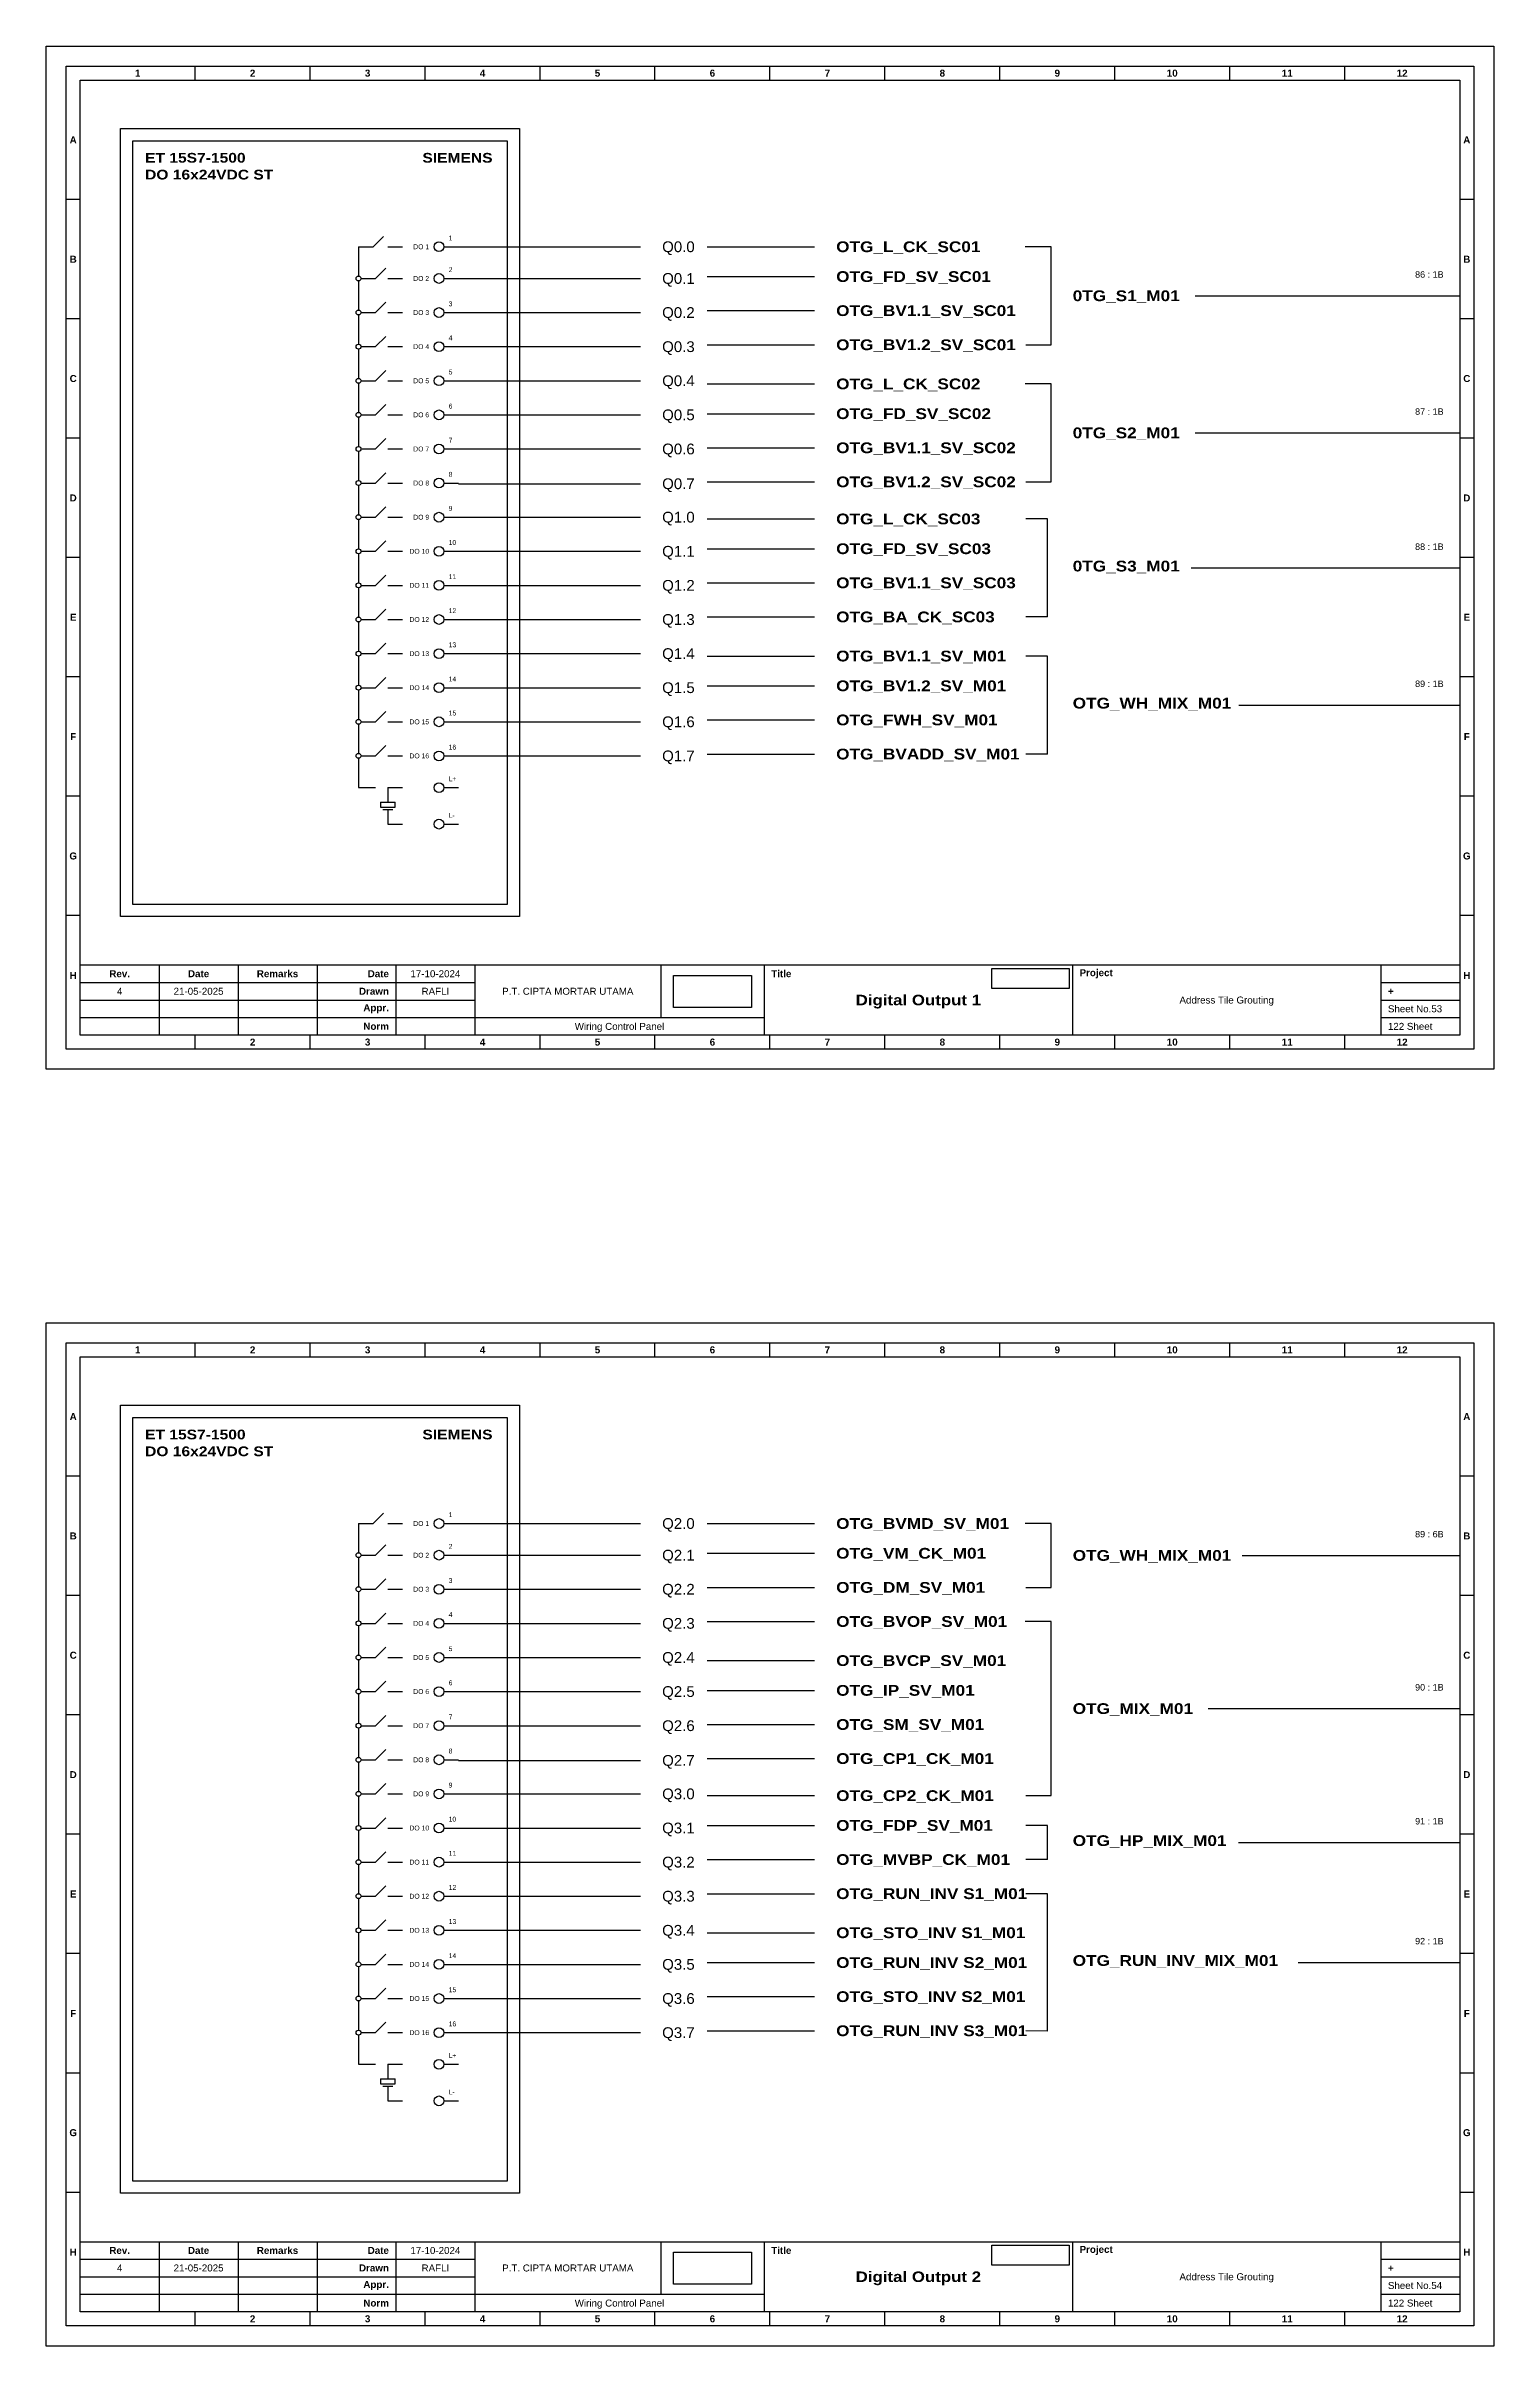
# Model space of a CAD drawing. Header units: centimetres. Extents: x 2030 to 3543, y 1923 to 3402.
# Drawn here: x 2030.3 to 2299.7, y 2160.3 to 2588.3 of the extents above; entities that cross this region are included whole.
import ezdxf
from ezdxf.enums import TextEntityAlignment as Align

# ---------------------------------------------------------------- set-up
doc = ezdxf.new("R2010")
doc.units = ezdxf.units.CM
doc.header["$MEASUREMENT"] = 0
doc.styles.add('Bold', font='ariblk.ttf', dxfattribs={"height": 25.4})
doc.styles.get("Standard").update_dxf_attribs({"font": 'arial.ttf'})
picture_1 = doc.add_image_def('image1.png', size_in_pixel=(2048, 847))
picture_2 = doc.add_image_def('image2.png', size_in_pixel=(2092, 542))

# ---------------------------------------------------------------- blocks, each defined once
blk = doc.blocks.new('KOP MU PROJECT')
at = {"color": 6, "ltscale": 50}
for p, q in [((27.74, 184.05), (27.74, 186.66)), ((49.13, 184.05), (49.13, 186.66)), ((70.51, 184.05), (70.51, 186.66)), ((91.89, 184.05), (91.89, 186.66)), ((113.27, 184.05), (113.27, 186.66)), ((134.66, 184.05), (134.66, 186.66)), ((156.04, 184.05), (156.04, 186.66)), ((177.42, 184.05), (177.42, 186.66)), ((198.8, 184.05), (198.8, 186.66)), ((220.19, 184.05), (220.19, 186.66)), ((241.57, 184.05), (241.57, 186.66)), ((6.36, 161.84), (3.75, 161.84)), ((265.59, 161.84), (262.98, 161.84)), ((6.36, 139.63), (3.75, 139.63)), ((265.59, 139.63), (262.98, 139.63)), ((6.36, 117.42), (3.75, 117.42)), ((265.59, 117.42), (262.98, 117.42)), ((6.36, 95.22), (3.75, 95.22)), ((265.59, 95.22), (262.98, 95.22)), ((6.36, 73.01), (3.75, 73.01)), ((265.59, 73.01), (262.98, 73.01)), ((6.36, 50.8), (3.75, 50.8)), ((265.59, 50.8), (262.98, 50.8)), ((6.36, 28.59), (3.75, 28.59)), ((265.59, 28.59), (262.98, 28.59)), ((27.74, 3.75), (27.74, 6.36)), ((49.13, 3.75), (49.13, 6.36)), ((70.51, 3.75), (70.51, 6.36)), ((91.89, 3.75), (91.89, 6.36)), ((113.27, 3.75), (113.27, 6.36)), ((134.66, 3.75), (134.66, 6.36)), ((156.04, 3.75), (156.04, 6.36)), ((177.42, 3.75), (177.42, 6.36)), ((198.8, 3.75), (198.8, 6.36)), ((220.19, 3.75), (220.19, 6.36)), ((241.57, 3.75), (241.57, 6.36))]:
    blk.add_line(p, q, dxfattribs=at)
at = {"ltscale": 50}
for p, q in [((6.36, 19.41), (262.98, 19.41)), ((21.04, 19.41), (21.04, 6.36)), ((35.72, 19.41), (35.72, 6.36)), ((50.41, 19.41), (50.41, 6.36)), ((65.09, 19.41), (65.09, 6.36)), ((79.77, 19.41), (79.77, 6.36)), ((114.35, 19.41), (114.35, 9.62)), ((133.6, 19.41), (133.6, 6.36)), ((190.95, 19.41), (190.95, 6.36)), ((248.3, 19.41), (248.3, 6.36)), ((6.36, 16.15), (79.77, 16.15)), ((6.36, 12.89), (79.77, 12.89)), ((248.3, 16.15), (262.98, 16.15)), ((248.3, 12.89), (262.98, 12.89)), ((6.36, 9.62), (133.6, 9.62)), ((248.3, 9.62), (262.98, 9.62))]:
    blk.add_line(p, q, dxfattribs=at)
at = {"color": 1, "ltscale": 50}
blk.add_lwpolyline([(269.34, 0), (0, 0), (0, 190.41), (269.34, 190.41)], close=True, dxfattribs=at)
at = {"color": 6, "ltscale": 50}
for points in [[(265.59, 3.75), (3.75, 3.75), (3.75, 186.66), (265.59, 186.66)], [(262.98, 6.36), (6.36, 6.36), (6.36, 184.05), (262.98, 184.05)]]:
    blk.add_lwpolyline(points, close=True, dxfattribs=at)
at = {"ltscale": 50, "char_height": 1.305, "attachment_point": 4}
for s, width, heights, insert in [('\\pxqc;{\\fArial|b1|i0|c0|p34;1}', 21.3825, [2.51], (6.36, 185.36)), ('\\pxqc;{\\fArial|b1|i0|c0|p34;2}', 21.3825, [2.51], (27.74, 185.36)), ('\\pxqc;{\\fArial|b1|i0|c0|p34;3}', 21.3825, [2.51], (49.13, 185.36)), ('\\pxqc;{\\fArial|b1|i0|c0|p34;4}', 21.3825, [2.51], (70.51, 185.36)), ('\\pxqc;{\\fArial|b1|i0|c0|p34;5}', 21.3825, [2.51], (91.89, 185.36)), ('\\pxqc;{\\fArial|b1|i0|c0|p34;6}', 21.3825, [2.51], (113.27, 185.36)), ('\\pxqc;{\\fArial|b1|i0|c0|p34;7}', 21.3825, [2.51], (134.66, 185.36)), ('\\pxqc;{\\fArial|b1|i0|c0|p34;8}', 21.3825, [2.51], (156.04, 185.36)), ('\\pxqc;{\\fArial|b1|i0|c0|p34;9}', 21.3825, [2.51], (177.42, 185.36)), ('\\pxqc;{\\fArial|b1|i0|c0|p34;10}', 21.3825, [2.51], (198.8, 185.36)), ('\\pxqc;{\\fArial|b1|i0|c0|p34;11}', 21.3825, [2.51], (220.19, 185.36)), ('\\pxqc;{\\fArial|b1|i0|c0|p34;12}', 21.3825, [2.51], (241.57, 185.36)), ('\\pxqc;{\\fArial|b1|i0|c0|p34;A}', 2.61, [2.51], (3.75, 172.95)), ('\\pxqc;{\\fArial|b1|i0|c0|p34;A}', 2.61, [2.51], (262.98, 172.95)), ('\\pxqc;{\\fArial|b1|i0|c0|p34;B}', 2.61, [2.51], (3.75, 150.74)), ('\\pxqc;{\\fArial|b1|i0|c0|p34;B}', 2.61, [2.51], (262.98, 150.74)), ('\\pxqc;{\\fArial|b1|i0|c0|p34;C}', 2.61, [2.51], (3.75, 128.53)), ('\\pxqc;{\\fArial|b1|i0|c0|p34;C}', 2.61, [2.51], (262.98, 128.53)), ('\\pxqc;{\\fArial|b1|i0|c0|p34;D}', 2.61, [2.51], (3.75, 106.32)), ('\\pxqc;{\\fArial|b1|i0|c0|p34;D}', 2.61, [2.51], (262.98, 106.32)), ('\\pxqc;{\\fArial|b1|i0|c0|p34;E}', 2.61, [2.51], (3.75, 84.11)), ('\\pxqc;{\\fArial|b1|i0|c0|p34;E}', 2.61, [2.51], (262.98, 84.11)), ('\\pxqc;{\\fArial|b1|i0|c0|p34;F}', 2.61, [2.51], (3.75, 61.9)), ('\\pxqc;{\\fArial|b1|i0|c0|p34;F}', 2.61, [2.51], (262.98, 61.9)), ('\\pxqc;{\\fArial|b1|i0|c0|p34;G}', 2.61, [2.51], (3.75, 39.69)), ('\\pxqc;{\\fArial|b1|i0|c0|p34;G}', 2.61, [2.51], (262.98, 39.69)), ('\\pxqc;{\\fArial|b1|i0|c0|p34;H}', 2.61, [2.51], (3.75, 17.47)), ('\\pxqc;{\\fArial|b1|i0|c0|p34;Rev.}', 14.6811, [2.88], (6.36, 17.78)), ('\\pxqc;{\\fArial|b1|i0|c0|p34;Date}', 14.6811, [2.88], (21.04, 17.78)), ('\\pxqc;{\\fArial|b1|i0|c0|p34;Remarks}', 14.6811, [2.88], (35.72, 17.78)), ('\\pxqr;{\\fArial|b1|i0|c0|p34;Date}', 13.3761, [2.88], (50.41, 17.78)), ('\\pxql;{\\fArial|b1|i0|c0|p34;Title}', 50.2419, [2.88], (134.9, 17.78)), ('\\pxql;{\\fArial|b1|i0|c0|p34;Project}', 50.2419, [2.88], (192.25, 17.78)), ('\\pxqc;{\\fArial|b1|i0|c0|p34;H}', 2.61, [2.51], (262.98, 17.47)), ('\\pxqr;{\\fArial|b1|i0|c0|p34;Drawn}', 13.3761, [2.88], (50.41, 14.52)), ('\\pxql;{\\fArial|b1|i0|c0|p34;+}', 14.6811, [2.88], (249.61, 14.52)), ('\\pxqr;{\\fArial|b1|i0|c0|p34;Appr.}', 13.3761, [2.88], (50.41, 11.26)), ('\\pxqr;{\\fArial|b1|i0|c0|p34;Norm}', 13.3761, [2.88], (50.41, 7.99)), ('\\pxqc;{\\fArial|b1|i0|c0|p34;2}', 21.3825, [2.51], (27.74, 5.06)), ('\\pxqc;{\\fArial|b1|i0|c0|p34;3}', 21.3825, [2.51], (49.13, 5.06)), ('\\pxqc;{\\fArial|b1|i0|c0|p34;4}', 21.3825, [2.51], (70.51, 5.06)), ('\\pxqc;{\\fArial|b1|i0|c0|p34;5}', 21.3825, [2.51], (91.89, 5.06)), ('\\pxqc;{\\fArial|b1|i0|c0|p34;6}', 21.3825, [2.51], (113.27, 5.06)), ('\\pxqc;{\\fArial|b1|i0|c0|p34;7}', 21.3825, [2.51], (134.66, 5.06)), ('\\pxqc;{\\fArial|b1|i0|c0|p34;8}', 21.3825, [2.51], (156.04, 5.06)), ('\\pxqc;{\\fArial|b1|i0|c0|p34;9}', 21.3825, [2.51], (177.42, 5.06)), ('\\pxqc;{\\fArial|b1|i0|c0|p34;10}', 21.3825, [2.51], (198.8, 5.06)), ('\\pxqc;{\\fArial|b1|i0|c0|p34;11}', 21.3825, [2.51], (220.19, 5.06)), ('\\pxqc;{\\fArial|b1|i0|c0|p34;12}', 21.3825, [2.51], (241.57, 5.06))]:
    blk.add_mtext_dynamic_manual_height_columns(s, width=width, gutter_width=0.0326, heights=heights, dxfattribs=dict(at, insert=insert))
at = {"ltscale": 50}
for tag, p in [('DATECREATED', (72.43, 17.78)), ('REV', (13.7, 14.52)), ('REVDATE', (28.38, 14.52)), ('REMARKS', (43.06, 14.52)), ('DRAWN', (72.43, 14.52)), ('COMPANY', (97.06, 14.52)), ('PROJECT', (219.62, 12.89)), ('NORM', (72.43, 7.99)), ('APPR', (72.43, 11.26)), ('DRAWINGCATEGORY', (106.68, 7.99)), ('DESCRIPTION', (162.27, 10.03))]:
    blk.add_attdef(tag, text='', height=1.3, dxfattribs=at).set_placement(p, align=Align.MIDDLE_CENTER)
at = {"ltscale": 50, "style": 'Bold'}
blk.add_attdef('TITLE', text='', height=1.96, dxfattribs=at).set_placement((162.27, 12.89), align=Align.MIDDLE_CENTER)
at = {"ltscale": 50}
for tag, p in [('TOTALSHEET', (249.61, 7.99)), ('SHEETNUMBER', (249.61, 11.26))]:
    blk.add_attdef(tag, text='', height=1.3, dxfattribs=at).set_placement(p, align=Align.MIDDLE_LEFT)
image = blk.add_image(picture_1, insert=(116.72, 11.48), size_in_units=(14.5, 6), dxfattribs=at)
image.dxf.flags = 15
image = blk.add_image(picture_2, insert=(175.94, 15.04), size_in_units=(14.36, 3.72), dxfattribs=at)
image.dxf.flags = 15

msp = doc.modelspace()

# ---------------------------------------------------------------- linework, layer by layer
at = {"ltscale": 50}
for p, q in [((2088.45, 2550.93), (2091.17, 2550.93)), ((2088.45, 2550.93), (2088.45, 2545.49)), ((2091.17, 2550.93), (2093.09, 2552.85)), ((2093.89, 2550.93), (2096.61, 2550.93)), ((2091.62, 2545.03), (2093.55, 2546.96)), ((2088.45, 2544.58), (2088.45, 2539.14)), ((2088.9, 2545.03), (2091.62, 2545.03)), ((2093.89, 2545.03), (2096.61, 2545.03)), ((2088.45, 2538.23), (2088.45, 2532.79)), ((2088.9, 2538.69), (2091.62, 2538.69)), ((2091.62, 2538.69), (2093.55, 2540.61)), ((2093.89, 2538.69), (2096.61, 2538.69)), ((2091.62, 2532.34), (2093.55, 2534.26)), ((2088.45, 2531.89), (2088.45, 2526.45)), ((2088.9, 2532.34), (2091.62, 2532.34)), ((2093.89, 2532.34), (2096.61, 2532.34)), ((2088.45, 2525.54), (2088.45, 2520.1)), ((2088.9, 2525.99), (2091.62, 2525.99)), ((2091.62, 2525.99), (2093.55, 2527.92)), ((2093.89, 2525.99), (2096.61, 2525.99)), ((2091.62, 2519.65), (2093.55, 2521.57)), ((2088.45, 2519.2), (2088.45, 2513.76)), ((2088.9, 2519.65), (2091.62, 2519.65)), ((2093.89, 2519.65), (2096.61, 2519.65)), ((2088.45, 2512.85), (2088.45, 2507.41)), ((2088.9, 2513.3), (2091.62, 2513.3)), ((2091.62, 2513.3), (2093.55, 2515.23)), ((2093.89, 2513.3), (2096.61, 2513.3)), ((2091.62, 2506.96), (2093.55, 2508.88)), ((2088.45, 2506.5), (2088.45, 2501.06)), ((2088.9, 2506.96), (2091.62, 2506.96)), ((2093.89, 2506.96), (2096.61, 2506.96)), ((2088.45, 2500.16), (2088.45, 2494.72)), ((2088.9, 2500.61), (2091.62, 2500.61)), ((2091.62, 2500.61), (2093.55, 2502.53)), ((2093.89, 2500.61), (2096.61, 2500.61)), ((2091.62, 2494.26), (2093.55, 2496.19)), ((2088.45, 2493.81), (2088.45, 2488.37)), ((2088.9, 2494.26), (2091.62, 2494.26)), ((2093.89, 2494.26), (2096.61, 2494.26)), ((2088.45, 2487.46), (2088.45, 2482.02)), ((2088.9, 2487.92), (2091.62, 2487.92)), ((2091.62, 2487.92), (2093.55, 2489.84)), ((2093.89, 2487.92), (2096.61, 2487.92)), ((2091.62, 2481.57), (2093.55, 2483.49)), ((2088.45, 2481.12), (2088.45, 2475.68)), ((2088.9, 2481.57), (2091.62, 2481.57)), ((2093.89, 2481.57), (2096.61, 2481.57)), ((2088.45, 2474.77), (2088.45, 2469.33)), ((2088.9, 2475.22), (2091.62, 2475.22)), ((2091.62, 2475.22), (2093.55, 2477.15)), ((2093.89, 2475.22), (2096.61, 2475.22)), ((2091.62, 2468.88), (2093.55, 2470.8)), ((2088.45, 2468.42), (2088.45, 2462.98)), ((2088.9, 2468.88), (2091.62, 2468.88)), ((2093.89, 2468.88), (2096.61, 2468.88)), ((2088.45, 2462.08), (2088.45, 2456.64)), ((2088.9, 2462.53), (2091.62, 2462.53)), ((2091.62, 2462.53), (2093.55, 2464.45)), ((2093.89, 2462.53), (2096.61, 2462.53)), ((2091.62, 2456.19), (2093.55, 2458.11)), ((2088.45, 2455.73), (2088.45, 2450.29)), ((2088.9, 2456.19), (2091.62, 2456.19)), ((2093.89, 2456.19), (2096.61, 2456.19)), ((2088.45, 2450.29), (2091.62, 2450.29)), ((2093.89, 2450.29), (2096.61, 2450.29)), ((2093.89, 2450.29), (2093.89, 2447.57)), ((2092.53, 2447.57), (2095.25, 2447.57)), ((2092.53, 2447.57), (2092.53, 2446.67)), ((2092.53, 2446.67), (2095.25, 2446.67)), ((2092.98, 2446.21), (2094.8, 2446.21)), ((2093.89, 2446.21), (2093.89, 2443.49)), ((2095.25, 2446.67), (2095.25, 2447.57)), ((2093.89, 2443.49), (2096.61, 2443.49)), ((2088.45, 2313.35), (2091.17, 2313.35)), ((2088.45, 2313.35), (2088.45, 2307.91)), ((2091.17, 2313.35), (2093.09, 2315.28)), ((2093.89, 2313.35), (2096.61, 2313.35)), ((2088.45, 2307.01), (2088.45, 2301.57)), ((2088.9, 2307.46), (2091.62, 2307.46)), ((2091.62, 2307.46), (2093.55, 2309.38)), ((2093.89, 2307.46), (2096.61, 2307.46)), ((2091.62, 2301.12), (2093.55, 2303.04)), ((2088.45, 2300.66), (2088.45, 2295.22)), ((2088.9, 2301.12), (2091.62, 2301.12)), ((2093.89, 2301.12), (2096.61, 2301.12)), ((2088.45, 2294.32), (2088.45, 2288.88)), ((2088.9, 2294.77), (2091.62, 2294.77)), ((2091.62, 2294.77), (2093.55, 2296.69)), ((2093.89, 2294.77), (2096.61, 2294.77)), ((2091.62, 2288.42), (2093.55, 2290.35)), ((2088.45, 2287.97), (2088.45, 2282.53)), ((2088.9, 2288.42), (2091.62, 2288.42)), ((2093.89, 2288.42), (2096.61, 2288.42)), ((2088.45, 2281.62), (2088.45, 2276.18)), ((2088.9, 2282.08), (2091.62, 2282.08)), ((2091.62, 2282.08), (2093.55, 2284)), ((2093.89, 2282.08), (2096.61, 2282.08)), ((2091.62, 2275.73), (2093.55, 2277.65)), ((2088.45, 2275.28), (2088.45, 2269.84)), ((2088.9, 2275.73), (2091.62, 2275.73)), ((2093.89, 2275.73), (2096.61, 2275.73)), ((2088.45, 2268.93), (2088.45, 2263.49)), ((2088.9, 2269.38), (2091.62, 2269.38)), ((2091.62, 2269.38), (2093.55, 2271.31)), ((2093.89, 2269.38), (2096.61, 2269.38)), ((2091.62, 2263.04), (2093.55, 2264.96)), ((2088.45, 2262.58), (2088.45, 2257.14)), ((2088.9, 2263.04), (2091.62, 2263.04)), ((2093.89, 2263.04), (2096.61, 2263.04)), ((2088.45, 2256.24), (2088.45, 2250.8)), ((2088.9, 2256.69), (2091.62, 2256.69)), ((2091.62, 2256.69), (2093.55, 2258.61)), ((2093.89, 2256.69), (2096.61, 2256.69)), ((2091.62, 2250.34), (2093.55, 2252.27)), ((2088.45, 2249.89), (2088.45, 2244.45)), ((2088.9, 2250.34), (2091.62, 2250.34)), ((2093.89, 2250.34), (2096.61, 2250.34)), ((2088.45, 2243.54), (2088.45, 2238.11)), ((2088.9, 2244), (2091.62, 2244)), ((2091.62, 2244), (2093.55, 2245.92)), ((2093.89, 2244), (2096.61, 2244)), ((2091.62, 2237.65), (2093.55, 2239.58)), ((2088.45, 2237.2), (2088.45, 2231.76)), ((2088.9, 2237.65), (2091.62, 2237.65)), ((2093.89, 2237.65), (2096.61, 2237.65)), ((2088.45, 2230.85), (2088.45, 2225.41)), ((2088.9, 2231.31), (2091.62, 2231.31)), ((2091.62, 2231.31), (2093.55, 2233.23)), ((2093.89, 2231.31), (2096.61, 2231.31)), ((2091.62, 2224.96), (2093.55, 2226.88)), ((2088.45, 2224.51), (2088.45, 2219.07)), ((2088.9, 2224.96), (2091.62, 2224.96)), ((2093.89, 2224.96), (2096.61, 2224.96)), ((2088.45, 2218.16), (2088.45, 2212.72)), ((2088.9, 2218.61), (2091.62, 2218.61)), ((2091.62, 2218.61), (2093.55, 2220.54)), ((2093.89, 2218.61), (2096.61, 2218.61)), ((2088.45, 2212.72), (2091.62, 2212.72)), ((2093.89, 2212.72), (2096.61, 2212.72)), ((2093.89, 2212.72), (2093.89, 2210)), ((2092.53, 2210), (2095.25, 2210)), ((2092.53, 2210), (2092.53, 2209.1)), ((2092.53, 2209.1), (2095.25, 2209.1)), ((2092.98, 2208.64), (2094.8, 2208.64)), ((2093.89, 2208.64), (2093.89, 2205.92)), ((2095.25, 2209.1), (2095.25, 2210)), ((2093.89, 2205.92), (2096.61, 2205.92))]:
    msp.add_line(p, q, dxfattribs=at)
at = {"color": 6, "ltscale": 50}
for p, q in [((2104.3, 2550.93), (2107.02, 2550.93)), ((2104.3, 2545.03), (2107.02, 2545.03)), ((2104.3, 2538.69), (2107.02, 2538.69)), ((2104.3, 2532.34), (2107.02, 2532.34)), ((2104.3, 2525.99), (2107.02, 2525.99)), ((2104.3, 2519.65), (2107.02, 2519.65)), ((2104.3, 2513.3), (2107.02, 2513.3)), ((2104.3, 2506.96), (2107.02, 2506.96)), ((2104.3, 2500.61), (2107.02, 2500.61)), ((2104.3, 2494.26), (2107.02, 2494.26)), ((2104.3, 2487.92), (2107.02, 2487.92)), ((2104.3, 2481.57), (2107.02, 2481.57)), ((2104.3, 2475.22), (2107.02, 2475.22)), ((2104.3, 2468.88), (2107.02, 2468.88)), ((2104.3, 2462.53), (2107.02, 2462.53)), ((2104.3, 2456.19), (2107.02, 2456.19)), ((2104.3, 2450.29), (2107.02, 2450.29)), ((2104.3, 2443.49), (2107.02, 2443.49)), ((2104.3, 2313.35), (2107.02, 2313.35)), ((2104.3, 2307.46), (2107.02, 2307.46)), ((2104.3, 2301.12), (2107.02, 2301.12)), ((2104.3, 2294.77), (2107.02, 2294.77)), ((2104.3, 2288.42), (2107.02, 2288.42)), ((2104.3, 2282.08), (2107.02, 2282.08)), ((2104.3, 2275.73), (2107.02, 2275.73)), ((2104.3, 2269.38), (2107.02, 2269.38)), ((2104.3, 2263.04), (2107.02, 2263.04)), ((2104.3, 2256.69), (2107.02, 2256.69)), ((2104.3, 2250.34), (2107.02, 2250.34)), ((2104.3, 2244), (2107.02, 2244)), ((2104.3, 2237.65), (2107.02, 2237.65)), ((2104.3, 2231.31), (2107.02, 2231.31)), ((2104.3, 2224.96), (2107.02, 2224.96)), ((2104.3, 2218.61), (2107.02, 2218.61)), ((2104.3, 2212.72), (2107.02, 2212.72)), ((2104.3, 2205.92), (2107.02, 2205.92))]:
    msp.add_line(p, q, dxfattribs=at)
at = {"color": 146, "ltscale": 50, "true_color": 0x105689}
for p, q in [((2107.02, 2550.93), (2140.92, 2550.93)), ((2153.29, 2550.93), (2173.29, 2550.93)), ((2217.29, 2550.93), (2212.42, 2550.93)), ((2217.29, 2532.69), (2217.29, 2550.93)), ((2107.02, 2545.03), (2140.92, 2545.03)), ((2153.29, 2545.38), (2173.29, 2545.38)), ((2107.02, 2538.69), (2140.92, 2538.69)), ((2153.29, 2539.04), (2173.29, 2539.04)), ((2244.05, 2541.81), (2293.29, 2541.81)), ((2107.02, 2532.34), (2140.92, 2532.34)), ((2153.29, 2532.69), (2173.29, 2532.69)), ((2212.59, 2532.69), (2217.29, 2532.69)), ((2107.02, 2525.99), (2140.92, 2525.99)), ((2153.29, 2525.41), (2173.29, 2525.41)), ((2217.29, 2525.41), (2212.42, 2525.41)), ((2217.29, 2507.18), (2217.29, 2525.41)), ((2107.02, 2519.65), (2140.92, 2519.65)), ((2153.29, 2519.87), (2173.29, 2519.87)), ((2107.02, 2513.3), (2140.92, 2513.3)), ((2153.29, 2513.52), (2173.29, 2513.52)), ((2244.05, 2516.3), (2293.29, 2516.3)), ((2107.02, 2506.83), (2140.92, 2506.83)), ((2153.29, 2507.18), (2173.29, 2507.18)), ((2212.59, 2507.18), (2217.29, 2507.18)), ((2107.02, 2500.61), (2140.92, 2500.61)), ((2153.29, 2500.28), (2173.29, 2500.28)), ((2216.59, 2500.28), (2212.59, 2500.28)), ((2216.59, 2482.05), (2216.59, 2500.28)), ((2107.02, 2494.26), (2140.92, 2494.26)), ((2153.29, 2494.74), (2173.29, 2494.74)), ((2243.35, 2491.16), (2293.29, 2491.16)), ((2107.02, 2487.92), (2140.92, 2487.92)), ((2153.29, 2488.39), (2173.29, 2488.39)), ((2107.02, 2481.57), (2140.92, 2481.57)), ((2153.29, 2482.05), (2173.29, 2482.05)), ((2216.59, 2482.05), (2212.59, 2482.05)), ((2107.02, 2475.22), (2140.92, 2475.22)), ((2153.29, 2474.77), (2173.29, 2474.77)), ((2216.59, 2474.77), (2212.59, 2474.77)), ((2216.59, 2456.53), (2216.59, 2474.77)), ((2107.02, 2468.88), (2140.92, 2468.88)), ((2153.29, 2469.23), (2173.29, 2469.23)), ((2252.2, 2465.65), (2293.29, 2465.65)), ((2107.02, 2462.53), (2140.92, 2462.53)), ((2153.29, 2462.88), (2173.29, 2462.88)), ((2107.02, 2456.19), (2140.92, 2456.19)), ((2153.29, 2456.53), (2173.29, 2456.53)), ((2216.59, 2456.53), (2212.59, 2456.53)), ((2107.02, 2313.35), (2140.92, 2313.35)), ((2153.29, 2313.35), (2173.29, 2313.35)), ((2217.29, 2313.35), (2212.42, 2313.35)), ((2217.29, 2301.46), (2217.29, 2313.35)), ((2107.02, 2307.46), (2140.92, 2307.46)), ((2153.29, 2307.81), (2173.29, 2307.81)), ((2252.83, 2307.41), (2293.29, 2307.41)), ((2107.02, 2301.12), (2140.92, 2301.12)), ((2153.29, 2301.46), (2173.29, 2301.46)), ((2212.59, 2301.46), (2217.29, 2301.46)), ((2107.02, 2294.77), (2140.92, 2294.77)), ((2153.29, 2295.12), (2173.29, 2295.12)), ((2217.29, 2295.12), (2212.42, 2295.12)), ((2217.29, 2262.71), (2217.29, 2295.12)), ((2107.02, 2288.42), (2140.92, 2288.42)), ((2153.29, 2287.84), (2173.29, 2287.84)), ((2107.02, 2282.08), (2140.92, 2282.08)), ((2153.29, 2282.3), (2173.29, 2282.3)), ((2246.47, 2278.91), (2293.29, 2278.91)), ((2107.02, 2275.73), (2140.92, 2275.73)), ((2153.29, 2275.95), (2173.29, 2275.95)), ((2107.02, 2269.26), (2140.92, 2269.26)), ((2153.29, 2269.61), (2173.29, 2269.61)), ((2107.02, 2263.04), (2140.92, 2263.04)), ((2153.29, 2262.71), (2173.29, 2262.71)), ((2212.59, 2262.71), (2217.29, 2262.71)), ((2107.02, 2256.69), (2140.92, 2256.69)), ((2153.29, 2257.17), (2173.29, 2257.17)), ((2216.59, 2257.17), (2212.59, 2257.17)), ((2216.59, 2250.82), (2216.59, 2257.17)), ((2252.12, 2253.99), (2293.29, 2253.99)), ((2107.02, 2250.34), (2140.92, 2250.34)), ((2153.29, 2250.82), (2173.29, 2250.82)), ((2216.59, 2250.82), (2212.59, 2250.82)), ((2107.02, 2244), (2140.92, 2244)), ((2153.29, 2244.47), (2173.29, 2244.47)), ((2216.59, 2244.47), (2212.59, 2244.47)), ((2216.59, 2218.89), (2216.59, 2244.47)), ((2107.02, 2237.65), (2140.92, 2237.65)), ((2153.29, 2237.2), (2173.29, 2237.2)), ((2107.02, 2231.31), (2140.92, 2231.31)), ((2153.29, 2231.65), (2173.29, 2231.65)), ((2263.23, 2231.68), (2293.29, 2231.68)), ((2107.02, 2224.96), (2140.92, 2224.96)), ((2153.29, 2225.31), (2173.29, 2225.31)), ((2107.02, 2218.61), (2140.92, 2218.61)), ((2153.29, 2218.96), (2173.29, 2218.96)), ((2216.59, 2218.89), (2212.59, 2218.96))]:
    msp.add_line(p, q, dxfattribs=at)
at = {"ltscale": 50}
for points in [[(2044.17, 2572.92), (2118.36, 2572.92), (2118.36, 2426.29), (2044.17, 2426.29)], [(2044.17, 2335.35), (2118.36, 2335.35), (2118.36, 2188.72), (2044.17, 2188.72)]]:
    msp.add_lwpolyline(points, close=True, dxfattribs=at)
at = {"color": 6, "ltscale": 50}
for points in [[(2046.44, 2570.66), (2116.09, 2570.66), (2116.09, 2428.56), (2046.44, 2428.56)], [(2046.44, 2333.08), (2116.09, 2333.08), (2116.09, 2190.98), (2046.44, 2190.98)]]:
    msp.add_lwpolyline(points, close=True, dxfattribs=at)
at = {"color": 6, "ltscale": 500}
for centre in [(2103.4, 2550.93), (2103.4, 2545.03), (2103.4, 2538.69), (2103.4, 2532.34), (2103.4, 2525.99), (2103.4, 2519.65), (2103.4, 2513.3), (2103.4, 2506.96), (2103.4, 2500.61), (2103.4, 2494.26), (2103.4, 2487.92), (2103.4, 2481.57), (2103.4, 2475.22), (2103.4, 2468.88), (2103.4, 2462.53), (2103.4, 2456.19), (2103.4, 2450.29), (2103.4, 2443.49), (2103.4, 2313.35), (2103.4, 2307.46), (2103.4, 2301.12), (2103.4, 2294.77), (2103.4, 2288.42), (2103.4, 2282.08), (2103.4, 2275.73), (2103.4, 2269.38), (2103.4, 2263.04), (2103.4, 2256.69), (2103.4, 2250.34), (2103.4, 2244), (2103.4, 2237.65), (2103.4, 2231.31), (2103.4, 2224.96), (2103.4, 2218.61), (2103.4, 2212.72), (2103.4, 2205.92)]:
    msp.add_circle(centre, 0.907, dxfattribs=at)
at = {"ltscale": 500}
for centre in [(2088.45, 2545.03), (2088.45, 2538.69), (2088.45, 2532.34), (2088.45, 2525.99), (2088.45, 2519.65), (2088.45, 2513.3), (2088.45, 2506.96), (2088.45, 2500.61), (2088.45, 2494.26), (2088.45, 2487.92), (2088.45, 2481.57), (2088.45, 2475.22), (2088.45, 2468.88), (2088.45, 2462.53), (2088.45, 2456.19), (2088.45, 2307.46), (2088.45, 2301.12), (2088.45, 2294.77), (2088.45, 2288.42), (2088.45, 2282.08), (2088.45, 2275.73), (2088.45, 2269.38), (2088.45, 2263.04), (2088.45, 2256.69), (2088.45, 2250.34), (2088.45, 2244), (2088.45, 2237.65), (2088.45, 2231.31), (2088.45, 2224.96), (2088.45, 2218.61)]:
    msp.add_circle(centre, 0.453, dxfattribs=at)

# ---------------------------------------------------------------- block references
for p, values in [((2030.31, 2397.87), {'TITLE': 'Digital Output 1', 'PROJECT': 'Address Tile Grouting', 'COMPANY': 'P.T. CIPTA MORTAR UTAMA', 'DRAWINGCATEGORY': 'Wiring Control Panel', 'DRAWN': 'RAFLI', 'DATECREATED': '17-10-2024', 'REVDATE': '21-05-2025', 'REV': '4', 'SHEETNUMBER': 'Sheet No.53', 'TOTALSHEET': '122 Sheet'}), ((2030.31, 2160.3), {'TITLE': 'Digital Output 2', 'PROJECT': 'Address Tile Grouting', 'COMPANY': 'P.T. CIPTA MORTAR UTAMA', 'DRAWINGCATEGORY': 'Wiring Control Panel', 'DRAWN': 'RAFLI', 'DATECREATED': '17-10-2024', 'REVDATE': '21-05-2025', 'REV': '4', 'SHEETNUMBER': 'Sheet No.54', 'TOTALSHEET': '122 Sheet'})]:
    msp.add_blockref('KOP MU PROJECT', p).add_auto_attribs(values)

# ---------------------------------------------------------------- texts
at = {"ltscale": 500, "style": 'Bold'}
for s, p in [('ET 15S7-1500', (2048.74, 2568.39)), ('DO 16x24VDC ST', (2048.74, 2565.26)), ('ET 15S7-1500', (2048.74, 2330.82)), ('DO 16x24VDC ST', (2048.74, 2327.69))]:
    msp.add_text(s, height=1.8132, dxfattribs=at).set_placement(p, align=Align.TOP_LEFT)
for p in [(2113.37, 2568.39), (2113.37, 2330.82)]:
    msp.add_text('SIEMENS', height=1.813, dxfattribs=at).set_placement(p, align=Align.TOP_RIGHT)
at = {"ltscale": 500}
for s, p in [('DO 1', (2101.58, 2550.93)), ('DO 2', (2101.58, 2545.03)), ('DO 3', (2101.58, 2538.69)), ('DO 4', (2101.58, 2532.34)), ('DO 5', (2101.58, 2525.99)), ('DO 6', (2101.58, 2519.65)), ('DO 7', (2101.58, 2513.3)), ('DO 8', (2101.58, 2506.96)), ('DO 9', (2101.58, 2500.61)), ('DO 10', (2101.58, 2494.26)), ('DO 11', (2101.58, 2487.92)), ('DO 12', (2101.58, 2481.57)), ('DO 13', (2101.58, 2475.22)), ('DO 14', (2101.58, 2468.88)), ('DO 15', (2101.58, 2462.53)), ('DO 16', (2101.58, 2456.19)), ('DO 1', (2101.58, 2313.35)), ('DO 2', (2101.58, 2307.46)), ('DO 3', (2101.58, 2301.12)), ('DO 4', (2101.58, 2294.77)), ('DO 5', (2101.58, 2288.42)), ('DO 6', (2101.58, 2282.08)), ('DO 7', (2101.58, 2275.73)), ('DO 8', (2101.58, 2269.38)), ('DO 9', (2101.58, 2263.04)), ('DO 10', (2101.58, 2256.69)), ('DO 11', (2101.58, 2250.34)), ('DO 12', (2101.58, 2244)), ('DO 13', (2101.58, 2237.65)), ('DO 14', (2101.58, 2231.31)), ('DO 15', (2101.58, 2224.96)), ('DO 16', (2101.58, 2218.61))]:
    msp.add_text(s, height=0.907, dxfattribs=at).set_placement(p, align=Align.MIDDLE_RIGHT)
for s, p in [('1', (2105.21, 2551.83)), ('2', (2105.21, 2545.94)), ('3', (2105.21, 2539.59)), ('4', (2105.21, 2533.25)), ('5', (2105.21, 2526.9)), ('6', (2105.21, 2520.55)), ('7', (2105.21, 2514.21)), ('8', (2105.21, 2507.86)), ('9', (2105.21, 2501.52)), ('10', (2105.21, 2495.17)), ('11', (2105.21, 2488.82)), ('12', (2105.21, 2482.48)), ('13', (2105.21, 2476.13)), ('14', (2105.21, 2469.78)), ('15', (2105.21, 2463.44)), ('16', (2105.21, 2457.09)), ('L+', (2105.21, 2451.2)), ('L-', (2105.21, 2444.4)), ('1', (2105.21, 2314.26)), ('2', (2105.21, 2308.37)), ('3', (2105.21, 2302.02)), ('4', (2105.21, 2295.68)), ('5', (2105.21, 2289.33)), ('6', (2105.21, 2282.98)), ('7', (2105.21, 2276.64)), ('8', (2105.21, 2270.29)), ('9', (2105.21, 2263.94)), ('10', (2105.21, 2257.6)), ('11', (2105.21, 2251.25)), ('12', (2105.21, 2244.9)), ('13', (2105.21, 2238.56)), ('14', (2105.21, 2232.21)), ('15', (2105.21, 2225.87)), ('16', (2105.21, 2219.52)), ('L+', (2105.21, 2213.63)), ('L-', (2105.21, 2206.83))]:
    msp.add_text(s, height=0.907, dxfattribs=at).set_placement(p, align=Align.BOTTOM_LEFT)
for s, p in [('Q0.0', (2144.92, 2550.93)), ('Q0.1', (2144.92, 2545.03)), ('Q0.2', (2144.92, 2538.69)), ('Q0.3', (2144.92, 2532.34)), ('Q0.4', (2144.92, 2525.99)), ('Q0.5', (2144.92, 2519.65)), ('Q0.6', (2144.92, 2513.3)), ('Q0.7', (2144.92, 2506.83)), ('Q1.0', (2144.92, 2500.61)), ('Q1.1', (2144.92, 2494.26)), ('Q1.2', (2144.92, 2487.92)), ('Q1.3', (2144.92, 2481.57)), ('Q1.4', (2144.92, 2475.22)), ('Q1.5', (2144.92, 2468.88)), ('Q1.6', (2144.92, 2462.53)), ('Q1.7', (2144.92, 2456.19)), ('Q2.0', (2144.92, 2313.35)), ('Q2.1', (2144.92, 2307.46)), ('Q2.2', (2144.92, 2301.12)), ('Q2.3', (2144.92, 2294.77)), ('Q2.4', (2144.92, 2288.42)), ('Q2.5', (2144.92, 2282.08)), ('Q2.6', (2144.92, 2275.73)), ('Q2.7', (2144.92, 2269.26)), ('Q3.0', (2144.92, 2263.04)), ('Q3.1', (2144.92, 2256.69)), ('Q3.2', (2144.92, 2250.34)), ('Q3.3', (2144.92, 2244)), ('Q3.4', (2144.92, 2237.65)), ('Q3.5', (2144.92, 2231.31)), ('Q3.6', (2144.92, 2224.96)), ('Q3.7', (2144.92, 2218.61))]:
    msp.add_text(s, height=2, dxfattribs=at).set_placement(p, align=Align.MIDDLE_LEFT)
at = {"ltscale": 500, "style": 'Bold'}
for s, p in [('OTG_L_CK_SC01', (2177.29, 2550.93)), ('OTG_FD_SV_SC01', (2177.29, 2545.38)), ('0TG_S1_M01', (2221.29, 2541.81)), ('OTG_BV1.1_SV_SC01', (2177.29, 2539.04)), ('OTG_BV1.2_SV_SC01', (2177.29, 2532.69)), ('OTG_L_CK_SC02', (2177.29, 2525.41)), ('OTG_FD_SV_SC02', (2177.29, 2519.87)), ('0TG_S2_M01', (2221.29, 2516.3)), ('OTG_BV1.1_SV_SC02', (2177.29, 2513.52)), ('OTG_BV1.2_SV_SC02', (2177.29, 2507.18)), ('OTG_L_CK_SC03', (2177.29, 2500.28)), ('OTG_FD_SV_SC03', (2177.29, 2494.74)), ('0TG_S3_M01', (2221.29, 2491.51)), ('OTG_BV1.1_SV_SC03', (2177.29, 2488.39)), ('OTG_BA_CK_SC03', (2177.29, 2482.05)), ('OTG_BV1.1_SV_M01', (2177.29, 2474.77)), ('OTG_BV1.2_SV_M01', (2177.29, 2469.23)), ('OTG_WH_MIX_M01', (2221.29, 2466)), ('OTG_FWH_SV_M01', (2177.29, 2462.88)), ('OTG_BVADD_SV_M01', (2177.29, 2456.53)), ('OTG_BVMD_SV_M01', (2177.29, 2313.35)), ('OTG_VM_CK_M01', (2177.29, 2307.81)), ('OTG_WH_MIX_M01', (2221.29, 2307.41)), ('OTG_DM_SV_M01', (2177.29, 2301.46)), ('OTG_BVOP_SV_M01', (2177.29, 2295.12)), ('OTG_BVCP_SV_M01', (2177.29, 2287.84)), ('OTG_IP_SV_M01', (2177.29, 2282.3)), ('OTG_SM_SV_M01', (2177.29, 2275.95)), ('OTG_MIX_M01', (2221.29, 2278.91)), ('OTG_CP1_CK_M01', (2177.29, 2269.61)), ('OTG_CP2_CK_M01', (2177.29, 2262.71)), ('OTG_FDP_SV_M01', (2177.29, 2257.17)), ('OTG_MVBP_CK_M01', (2177.29, 2250.82)), ('OTG_HP_MIX_M01', (2221.29, 2254.34)), ('OTG_RUN_INV S1_M01', (2177.29, 2244.47)), ('OTG_STO_INV S1_M01', (2177.29, 2237.2)), ('OTG_RUN_INV S2_M01', (2177.29, 2231.65)), ('OTG_RUN_INV_MIX_M01', (2221.29, 2232.03)), ('OTG_STO_INV S2_M01', (2177.29, 2225.31)), ('OTG_RUN_INV S3_M01', (2177.29, 2218.96))]:
    msp.add_text(s, height=2, dxfattribs=at).set_placement(p, align=Align.MIDDLE_LEFT)
at = {"ltscale": 500}
for s, p in [('86 : 1B', (2290.29, 2544.81)), ('87 : 1B', (2290.29, 2519.3)), ('88 : 1B', (2290.29, 2494.16)), ('89 : 1B', (2290.29, 2468.65)), ('89 : 6B', (2290.29, 2310.41)), ('90 : 1B', (2290.29, 2281.91)), ('91 : 1B', (2290.29, 2256.99)), ('92 : 1B', (2290.29, 2234.68))]:
    msp.add_text(s, height=1.2, dxfattribs=at).set_placement(p, align=Align.BOTTOM_RIGHT)

doc.saveas('drawing.dxf')
